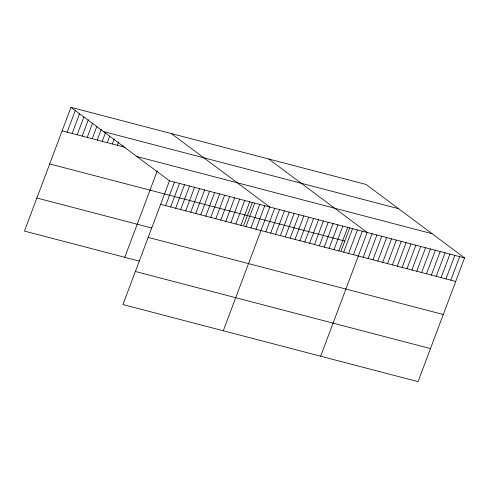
<?xml version="1.0" encoding="UTF-8"?>
<svg xmlns="http://www.w3.org/2000/svg" width="489" height="489" viewBox="0 0 489 489"><rect width="100%" height="100%" fill="white"/><g stroke="black" fill="none" stroke-linecap="round" stroke-linejoin="round"><path stroke-width="0.73" d="M70.966 107.342L169.463 180.808L122.947 304.555L418.034 381.658L464.55 257.911L366.053 184.445L70.966 107.342L24.45 231.089L139.389 261.12M67.14 132.171L75.447 110.074M72.158 133.485L79.658 113.527M77.17 134.793L83.87 116.975M82.189 136.107L88.35 119.707M87.207 137.415L92.562 123.161M92.219 138.729L96.779 126.608M97.238 140.037L101.26 129.347M102.256 141.345L105.471 132.794M107.274 142.66L109.683 136.242M112.287 143.968L114.163 138.98M117.305 145.282L118.644 141.718M122.323 146.59L122.855 145.166M124.781 257.306L157.275 170.857M165.637 205.643L174.475 182.116M170.649 206.951L179.494 183.43M175.667 208.259L184.512 184.738M180.685 209.573L189.524 186.052M185.704 210.881L194.543 187.36M190.716 212.195L199.561 188.668M195.734 213.504L204.573 189.983M200.753 214.818L209.592 191.291M205.765 216.126L214.61 192.605M210.783 217.44L219.628 193.913M215.802 218.748L224.64 195.227M220.814 220.056L229.659 196.535M225.832 221.37L234.677 197.849M230.851 222.678L239.689 199.157M235.869 223.993L244.708 200.466M240.881 225.301L249.726 201.78M243.742 225.331L252.324 202.507M245.9 226.615L254.738 203.088M250.918 227.923L259.757 204.402M255.93 229.237L264.775 205.71M223.277 330.772L269.794 207.024L171.297 133.552M265.82 231.817L274.659 208.296M270.686 233.088L279.531 209.567M275.558 234.359L284.396 210.838M280.423 235.631L289.268 212.11M285.295 236.908L294.133 213.381M290.16 238.18L299.005 214.653M295.032 239.451L303.871 215.93M299.904 240.722L308.742 217.202M304.769 241.994L313.614 218.473M309.641 243.265L318.48 219.744M314.506 244.537L323.351 221.016M319.378 245.814L328.217 222.287M324.244 247.086L333.088 223.559M329.115 248.357L337.954 224.83M333.981 249.628L342.826 226.107M338.853 250.9L347.697 227.379M341.12 250.778L349.702 227.947M343.724 252.171L352.563 228.65M348.59 253.443L357.435 229.922M353.461 254.714L362.3 231.193M320.656 356.218L367.172 232.464L268.675 158.998M363.199 257.263L372.037 233.736M368.064 258.534L376.909 235.013M372.936 259.806L381.775 236.285M377.808 261.077L386.646 237.556M382.673 262.349L391.518 238.828M387.545 263.62L396.383 240.099M392.41 264.897L401.255 241.37M397.282 266.169L406.121 242.642M402.147 267.44L410.992 243.913M407.019 268.712L415.858 245.191M411.885 269.983L420.729 246.462M416.756 271.254L425.601 247.734M421.628 272.526L430.467 249.005M426.494 273.797L435.338 250.276M431.365 275.075L440.204 251.548M436.231 276.346L445.076 252.819M441.102 277.618L449.941 254.097M445.968 278.889L454.813 255.368M450.84 280.16L459.678 256.639M103.466 131.584L398.559 208.687M62.121 130.863L125.19 147.342M136.957 156.559L432.044 233.669M169.463 180.808L464.55 257.911M49.689 163.937L344.782 241.04M160.618 204.329L455.711 281.432M36.883 198.014L151.822 228.045M148.185 237.403L443.279 314.506M135.38 271.481L430.467 348.584"/></g></svg>
